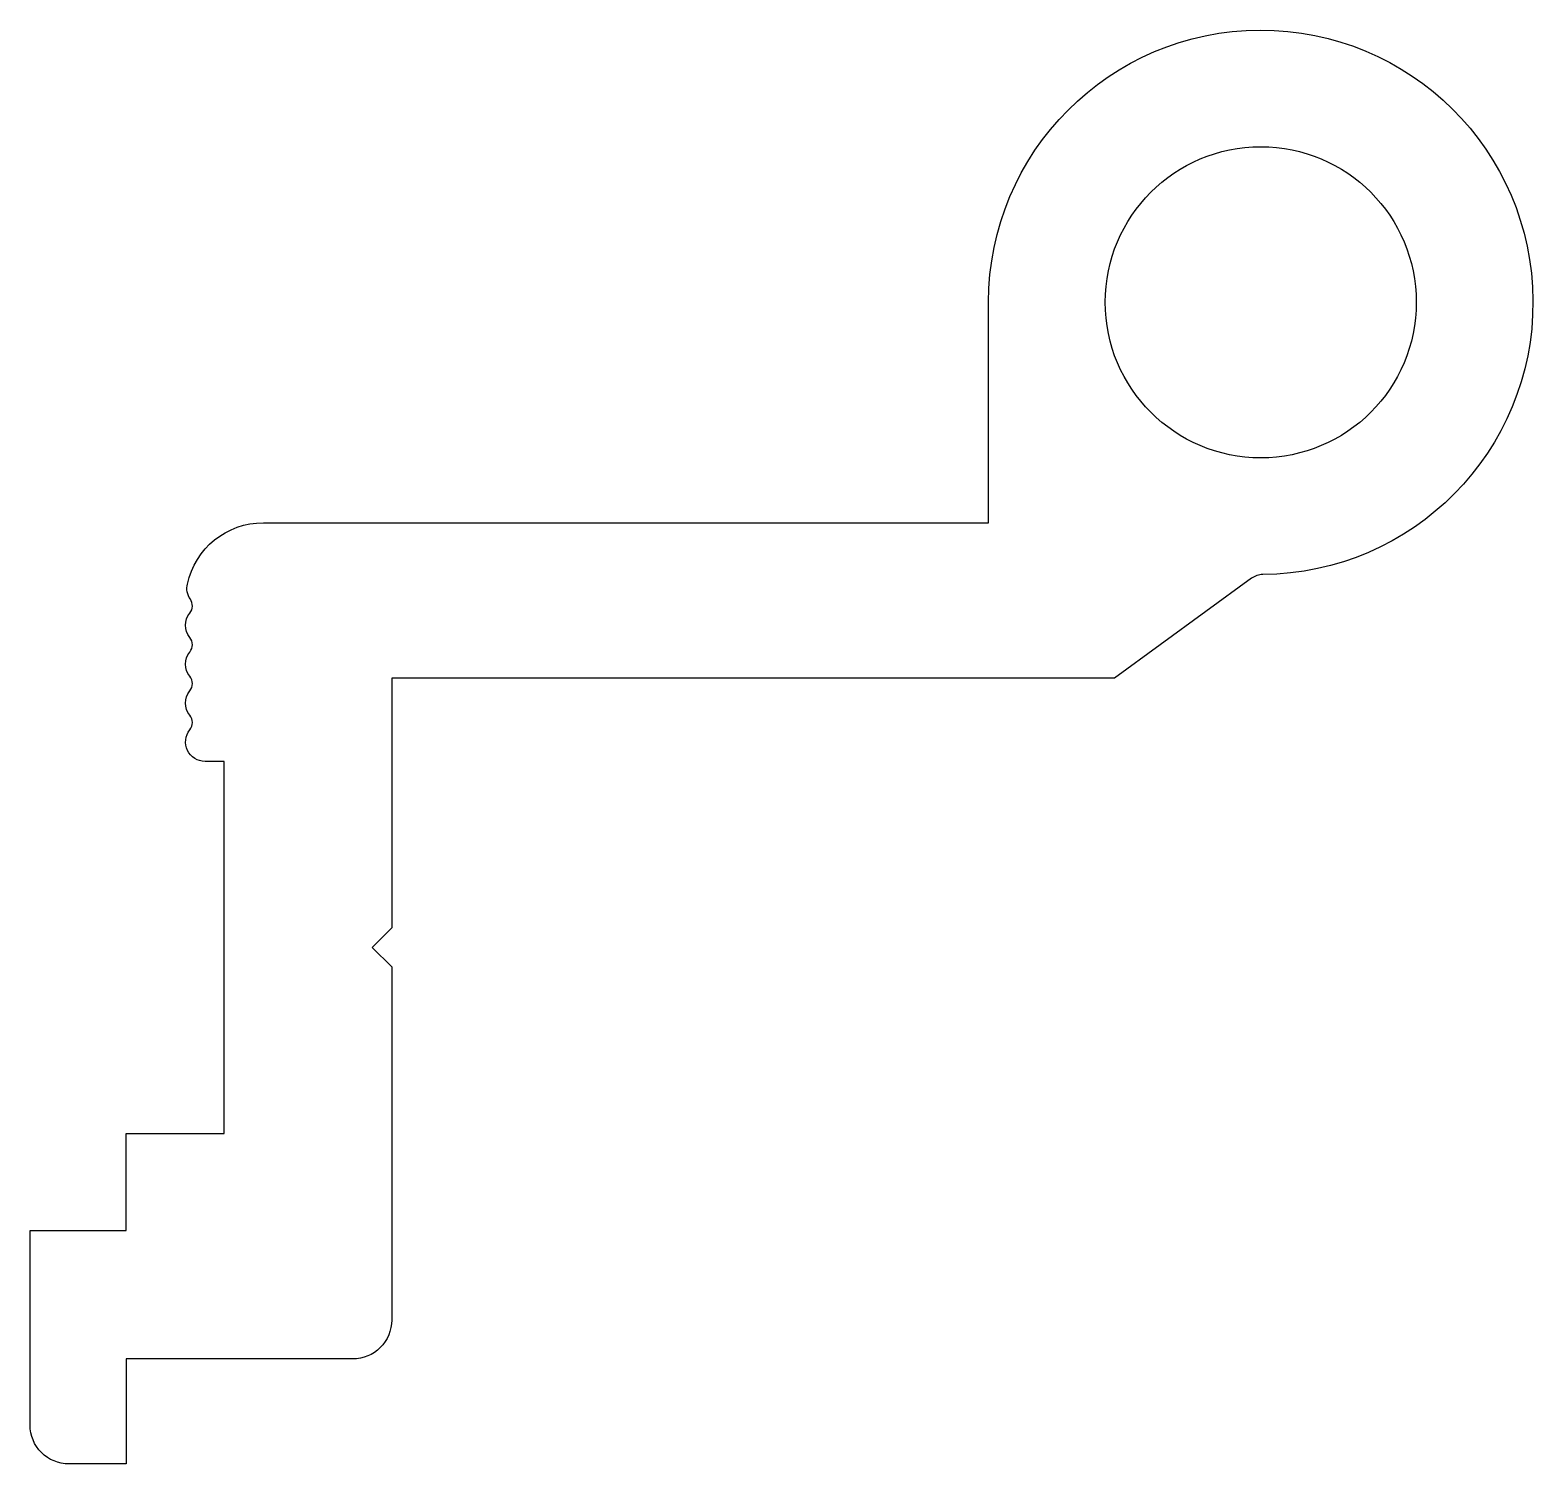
# Model space of a CAD drawing. Extents: x 360.7 to 399.4, y 197.7 to 234.6.
import ezdxf

# ---------------------------------------------------------------- set-up
doc = ezdxf.new("R2010")
doc.units = 0
doc.header["$LTSCALE"] = 15
doc.layers.get('0').update_dxf_attribs({"linetype": 'CONTINUOUS'})

msp = doc.modelspace()

# ---------------------------------------------------------------- linework, layer by layer
at = {"color": 0, "linetype": 'BYBLOCK'}
msp.add_lwpolyline([(361.716, 197.738, -0.414214), (360.716, 198.738), (360.716, 203.738), (363.186, 203.738), (363.186, 206.238), (365.707, 206.238), (365.707, 215.801), (365.216, 215.801, -0.629016), (364.825, 216.614, 0.351), (364.825, 216.989, -0.351), (364.825, 217.614, 0.351), (364.825, 217.989, -0.351), (364.825, 218.614, 0.351), (364.825, 218.989, -0.351), (364.825, 219.614, 0.331124), (364.838, 219.972, -0.207196), (364.761, 220.362, -0.353031), (366.716, 221.938), (385.367, 221.938), (385.367, 227.605, -2.401247), (392.42, 220.605, 0.156782), (392.13, 220.509), (388.602, 217.938), (370.016, 217.938), (370.016, 211.52), (369.516, 211.02), (370.016, 210.52), (370.016, 201.438, -0.414214), (369.016, 200.438), (363.186, 200.438), (363.186, 197.738)], format="xyb", close=True, dxfattribs=at)
msp.add_circle((392.367, 227.605), 4, dxfattribs=at)

doc.saveas('drawing.dxf')
